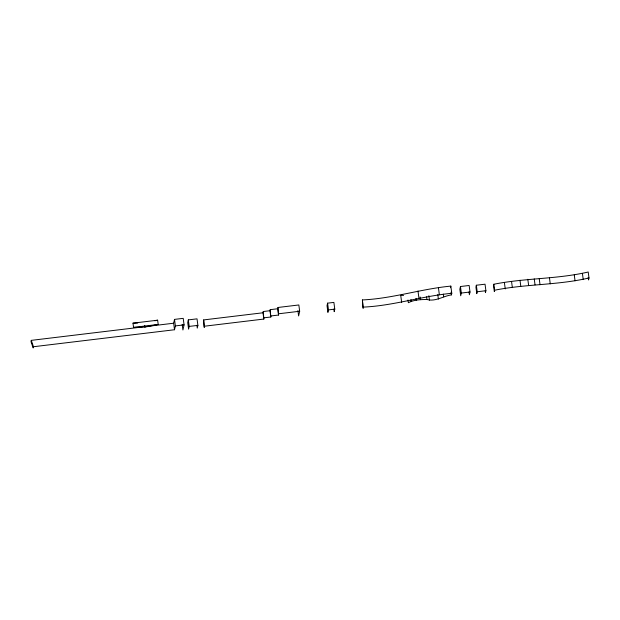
<?xml version="1.0" encoding="UTF-8"?>
<svg xmlns="http://www.w3.org/2000/svg" width="620" height="620" viewBox="0 0 620 620"><rect width="100%" height="100%" fill="white"/><g stroke="black" fill="none" stroke-linecap="round" stroke-linejoin="round"><path stroke-width="0.93" d="M31.287 340.365L31 341.62L33.162 347.99L33.449 346.735L31.287 340.365L142.119 327.019M33.449 346.735L174.514 329.747L173.654 323.221L174.514 319.393L183.21 318.347L184.07 324.872L182.923 329.972L182.179 324.376M174.514 329.747L175.383 325.919L174.514 319.393M188.333 319.889L187.721 322.601L188.589 329.127L189.193 326.415L188.333 319.889L197.02 318.843L197.889 325.368L197.268 328.096L196.904 325.298M203.654 319.92L204.236 327.298L203.654 319.92L262.996 312.774L263.275 311.519L269.979 310.713L270.219 309.659L277.714 308.752L278 307.474L298.84 304.963L299.669 311.248L298.615 315.929L297.902 310.543M204.484 326.205L263.826 319.06L263.275 311.519M264.104 317.804L270.816 316.998L270.219 309.659M271.048 315.944L278.543 315.038L278 307.474M327.592 303.157L327.027 305.668L327.91 312.395L328.476 309.892L327.592 303.157L333.885 302.405L334.769 309.132L334.211 311.643L333.87 309.117M362.406 299.933L363.119 308.156L362.406 299.933C392.445 298.577 421.019 288.943 450.825 286.107L451.779 293.283L451.414 294.895C443.199 296.058 435.442 301.932 426.932 299.499C420.654 299.522 414.052 299.755 408.363 302.707L408.007 300.018M450.461 287.726L450.825 286.107M460.459 286.525L459.846 289.23L460.707 295.755L461.319 293.051L460.459 286.525L469.146 285.479L470.007 292.005L469.394 294.733L469.022 291.935M476.346 285.239L475.928 287.106L476.788 293.632L477.206 291.764L476.346 285.239L485.034 284.192L485.902 290.718L485.475 292.609L485.228 290.741M493.83 284.247L493.536 285.572L494.326 291.547L494.621 290.214L493.83 284.247C525.008 277.962 557.225 279.256 588.21 272.01L589 277.977L588.558 279.953L588.217 277.388M494.621 290.214C525.799 283.937 558.015 285.231 589 277.977M363.359 307.101C393.398 305.745 421.964 296.12 451.779 293.283M154.799 320.765L157.635 320.191L158.201 324.438L144.941 327.12L133.556 327.406L132.99 323.16L157.635 320.191M133.556 327.406L158.201 324.438M144.987 326.67L173.654 323.221M175.383 325.919L184.07 324.872M278.837 313.759L299.669 311.248M461.319 293.051L470.007 292.005M189.193 326.415L197.889 325.368M477.206 291.764L485.902 290.718M328.476 309.892L334.769 309.132M132.99 323.16L137.733 323.043M403.589 295.407L400.721 295.314L401.667 302.483M582.436 273.575L583.226 279.543M574.26 274.877L575.05 280.844M549.467 277.861L550.258 283.836M539.237 278.775L540.028 284.751M534.246 278.899L535.037 284.867M527.822 279.279L528.612 285.254M519.994 280.224L520.784 286.2M511.562 281.627L512.353 287.603M504.447 282.968L505.238 288.935M451.058 292.206L451.414 294.895M443.331 294.128L443.688 296.817M438.418 287.603L439.363 294.779M437.798 294.608L438.394 299.088M428.87 295.686L429.466 300.165M426.575 296.81L426.932 299.499M420.089 296.964L420.445 299.654M417.981 290.989L418.934 298.158M415.997 298.367L416.237 300.158M410.944 299.623L411.184 301.413M277.714 308.752L278.543 315.038M269.979 310.713L270.816 316.998M262.996 312.774L263.826 319.06M144.716 325.423L144.941 327.12"/></g></svg>
